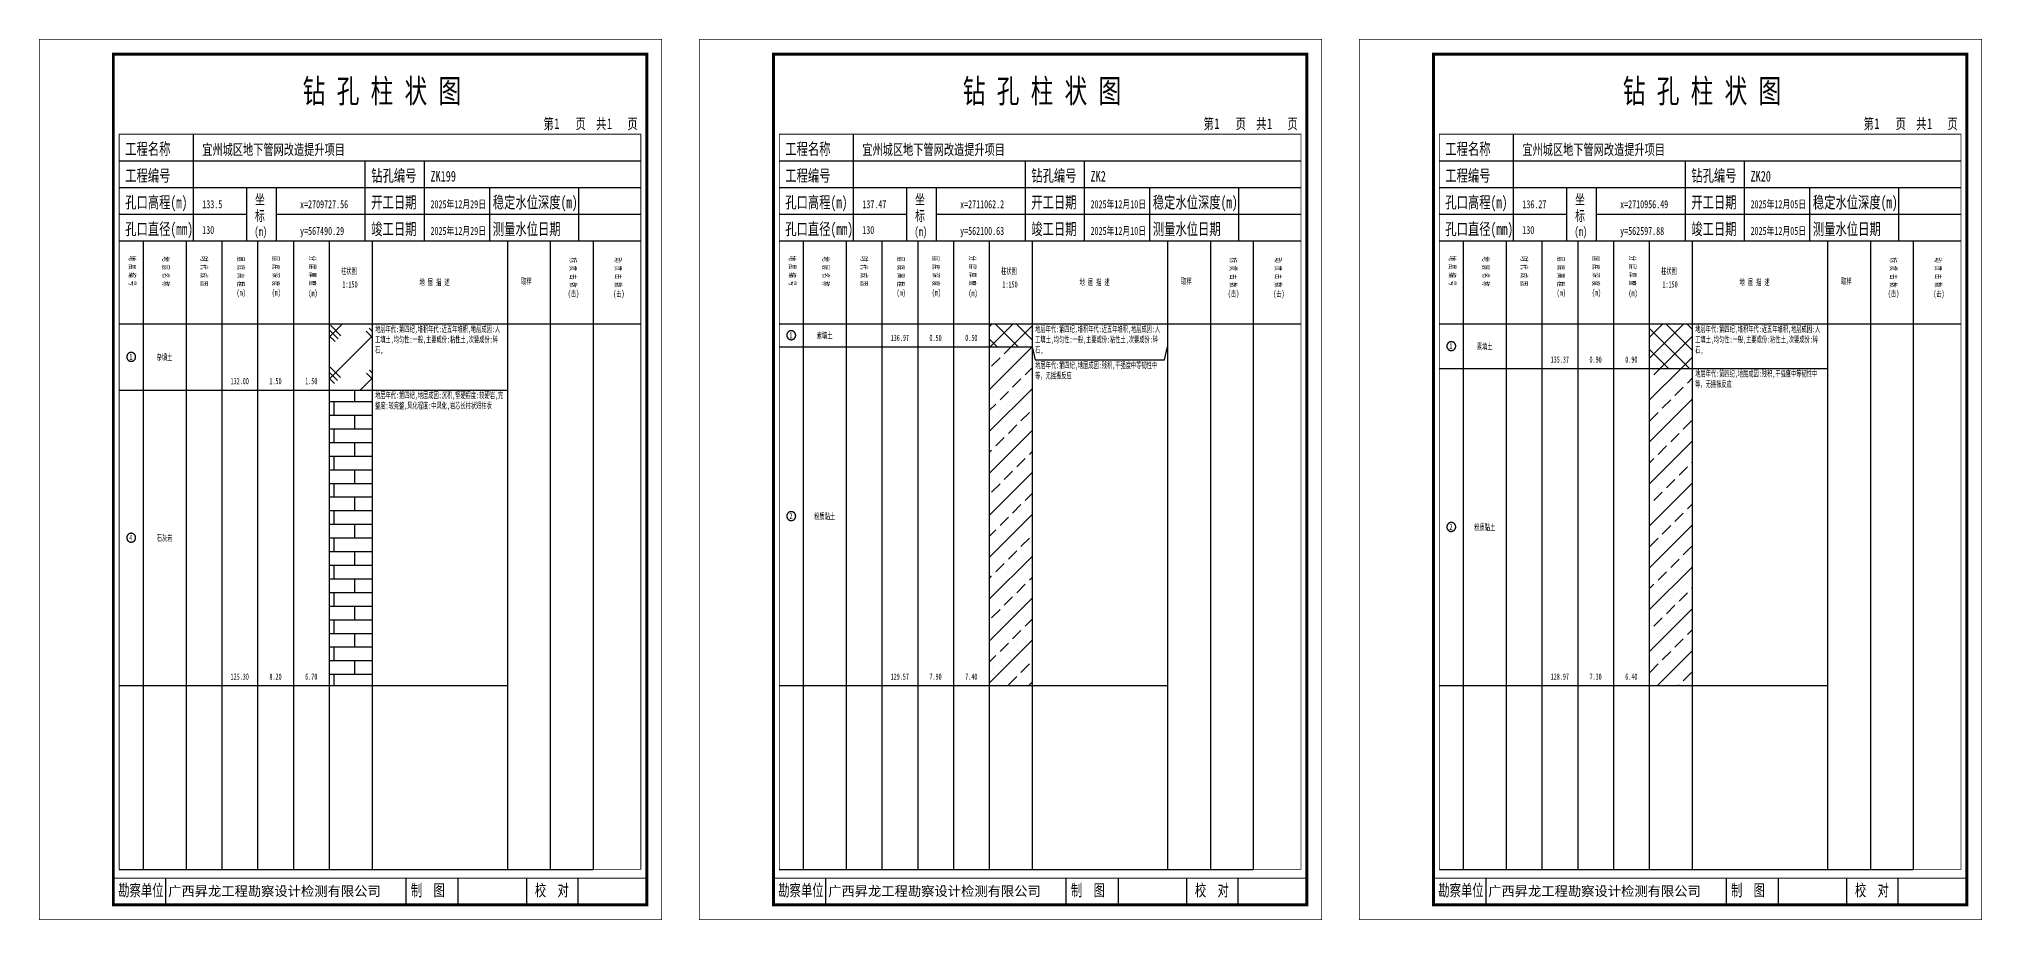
# Model space of a CAD drawing. Header units: millimetres. Extents: x 0 to 2711117, y 0 to 567555.
# Drawn here: x 46541 to 47197, y 0 to 297 of the extents above; entities that cross this region are included whole.
import ezdxf
from ezdxf.enums import TextEntityAlignment as Align

# ---------------------------------------------------------------- set-up
doc = ezdxf.new("R2010")
doc.units = ezdxf.units.MM
doc.layers.add('GICAD_POU_TEXTS', color=7, linetype='Continuous')
doc.layers.add('勘察点图例', color=7, linetype='Continuous')
doc.styles.add('HEAD_FONT', font='simfang.ttf', dxfattribs={"width": 0.6})
doc.styles.add('HEAD_FONT2', font='simfang.ttf', dxfattribs={"width": 0.6})
doc.styles.add('HT', font='simhei.ttf')
doc.styles.add('LZ_FONT', font='simfang.ttf', dxfattribs={"width": 0.7, "height": 8})
doc.styles.add('成果图图块', font='simfang.ttf', dxfattribs={"height": 2.5})
doc.styles.add('成果图表体', font='simfang.ttf', dxfattribs={"width": 0.6, "height": 2.1})
pattern_1 = [(45, (0, 0), (-3.5355339, 3.5355339), []), (135, (0, 0), (-3.5355339, -3.5355339), [])]
pattern_2 = [(45, (0, 0), (-7.0710678, 7.0710678), []), (45, (7.071, 0), (-7.0710678, 7.0710678), [4, -2])]

# ---------------------------------------------------------------- blocks, each defined once
blk = doc.blocks.new('ZK199')
for p, q in [((52, 229), (52, 265)), ((27, 256), (203, 256)), ((110, 229), (110, 256)), ((130, 229), (130, 256)), ((27, 247), (203, 247)), ((70, 229), (70, 247)), ((80, 229), (80, 247)), ((152, 229), (152, 247)), ((182, 229), (182, 247)), ((27, 238), (70, 238)), ((80, 238), (203, 238)), ((27, 229), (35.05, 229)), ((35.05, 229), (35.05, 17)), ((35.05, 229), (49.53, 229)), ((49.53, 229), (49.53, 17)), ((49.53, 229), (61.6, 229)), ((61.6, 229), (61.6, 17)), ((61.6, 229), (73.68, 229)), ((73.68, 229), (73.68, 17)), ((73.68, 229), (85.75, 229)), ((85.75, 229), (85.75, 17)), ((85.75, 229), (97.82, 229)), ((97.82, 229), (97.82, 17)), ((97.82, 229), (112.3, 229)), ((112.3, 229), (112.3, 17)), ((112.3, 229), (157.93, 229)), ((157.93, 229), (157.93, 17)), ((157.93, 229), (172.42, 229)), ((172.42, 229), (172.42, 17)), ((172.42, 229), (186.9, 229)), ((186.9, 229), (186.9, 17)), ((186.9, 229), (203, 229)), ((27, 201), (203, 201)), ((27, 17), (35.05, 17)), ((35.05, 17), (49.53, 17)), ((42.74, 4.95), (42.74, 13.95)), ((42.74, 4.95), (42.74, 13.95)), ((49.53, 17), (61.6, 17)), ((61.6, 17), (73.68, 17)), ((73.68, 17), (85.75, 17)), ((85.75, 17), (97.82, 17)), ((97.82, 17), (112.3, 17)), ((112.3, 17), (157.93, 17)), ((123.83, 4.95), (123.83, 13.95)), ((141.38, 4.95), (141.38, 13.95)), ((157.93, 17), (172.42, 17)), ((164.48, 4.95), (164.48, 13.95)), ((172.42, 17), (186.9, 17)), ((181.84, 4.95), (181.84, 13.95)), ((181.84, 4.95), (181.84, 13.95))]:
    blk.add_line(p, q)
for points, const_width in [([(0, 0), (210, 0), (210, 297), (0, 297)], 0.25), ([(25, 5), (205, 5), (205, 292), (25, 292)], 1), ([(27, 265), (203, 265), (203, 17), (27, 17)], 0.3)]:
    blk.add_lwpolyline(points, close=True, dxfattribs=dict(const_width=const_width))
at = {"const_width": 0.3}
for points in [[(27, 229), (203, 229)], [(25, 14), (205, 14)]]:
    blk.add_lwpolyline(points, dxfattribs=at)
at = {"style": 'LZ_FONT', "width": 0.7}
for s, height, p in [('钻 孔 柱 状 图', 8, (88.9, 275.54)), ('第', 3.6, (170.12, 266.7)), ('1', 3.6, (173.78, 266.75)), ('页', 3.6, (180.96, 266.7)), ('共', 3.6, (187.88, 266.7)), ('1', 3.6, (191.54, 266.7)), ('页', 3.6, (198.44, 266.7)), ('工程名称', 4, (29, 258)), ('宜州城区地下管网改造提升项目', 3.6, (55, 258)), ('工程编号', 4, (29, 249)), ('钻孔编号', 4, (112, 249)), ('ZK199', 3.6, (132, 249)), ('孔口高程(m)', 4, (29, 240)), ('133.5', 2.7, (55, 240)), ('坐', 3.5, (72.79, 241.24)), ('x=2709727.56', 2.7, (88, 240)), ('开工日期', 4, (112, 240)), ('2025年12月29日', 2.7, (132, 240)), ('稳定水位深度(m)', 4, (153, 240)), ('标', 3.5, (72.79, 235.7)), ('孔口直径(mm)', 4, (29, 231)), ('130', 2.7, (54.98, 231.31)), ('(m) ', 3, (72.59, 230.65)), ('y=567490.29', 2.7, (88, 231)), ('竣工日期', 4, (112, 231)), ('2025年12月29日', 2.7, (132, 231)), ('测量水位日期', 4, (153, 231)), ('勘察单位', 4, (26.65, 7.95)), ('制  图', 4, (125.4, 7.95)), ('校  对', 4, (167.22, 7.95))]:
    blk.add_text(s, height=height, dxfattribs=at).set_placement(p)
at = {"style": 'HT'}
blk.add_text('广西昇龙工程勘察设计检测有限公司', height=3.2865, dxfattribs=at).set_placement((43.48, 8.02))
at = {"char_height": 2.1, "width": 22.806, "attachment_point": 1, "rotation": 270, "style": 'HEAD_FONT'}
for s, insert in [('地 层 编 号', (32.46, 223.92)), ('地 层 名 称', (43.79, 223.76)), ('时 代 成 因', (56.67, 223.83)), ('层 底 高 程', (69.07, 223.71)), ('层 底 深 度', (80.9, 223.91)), ('分 层 厚 度', (93.26, 224.01)), ('标 贯 击 数', (181.21, 223.37)), ('动 贯 击 数', (196.38, 223.43))]:
    blk.add_mtext(s, dxfattribs=dict(at, insert=insert))
at = {"char_height": 2.1, "attachment_point": 1}
for s, insert, width, style in [('柱状图', (101.82, 219.87), 7.855, 'HEAD_FONT2'), ('地 层 描 述', (128.29, 216.11), 22.0781, 'HEAD_FONT2'), ('取样', (162.58, 216.44), 7.855, 'HEAD_FONT2'), ('(m)', (66.58, 212.56), 4.7944, 'HEAD_FONT'), ('(m)', (78.47, 212.61), 4.7944, 'HEAD_FONT'), ('(m)', (90.81, 212.43), 4.7944, 'HEAD_FONT'), ('1:150', (102.26, 215.36), 6.9223, 'HEAD_FONT2'), ('(击)', (178.33, 212.31), 7.855, 'HEAD_FONT2'), ('(击)', (193.64, 212.22), 7.855, 'HEAD_FONT2')]:
    blk.add_mtext(s, dxfattribs=dict(at, insert=insert, width=width, style=style))
blk = doc.blocks.new('ZK199_0')
at = {"color": 7}
blk.add_polyline3d([(-1.5, 0.02, 0), (-1.5, -0.06, 0), (-1.49, -0.13, 0), (-1.48, -0.2, 0), (-1.47, -0.28, 0), (-1.46, -0.35, 0), (-1.44, -0.42, 0), (-1.41, -0.49, 0), (-1.39, -0.56, 0), (-1.36, -0.63, 0), (-1.32, -0.69, 0), (-1.29, -0.76, 0), (-1.25, -0.82, 0), (-1.2, -0.88, 0), (-1.16, -0.94, 0), (-1.11, -0.99, 0), (-1.06, -1.04, 0), (-1.01, -1.1, 0), (-0.95, -1.14, 0), (-0.89, -1.19, 0), (-0.83, -1.23, 0), (-0.77, -1.27, 0), (-0.71, -1.31, 0), (-0.64, -1.34, 0), (-0.57, -1.37, 0), (-0.51, -1.4, 0), (-0.44, -1.42, 0), (-0.36, -1.44, 0), (-0.29, -1.46, 0), (-0.22, -1.47, 0), (-0.15, -1.48, 0), (-0.07, -1.48, 0), (0, -1.48, 0), (0.07, -1.48, 0), (0.15, -1.48, 0), (0.22, -1.47, 0), (0.29, -1.46, 0), (0.36, -1.44, 0), (0.44, -1.42, 0), (0.51, -1.4, 0), (0.57, -1.37, 0), (0.64, -1.34, 0), (0.71, -1.31, 0), (0.77, -1.27, 0), (0.83, -1.23, 0), (0.89, -1.19, 0), (0.95, -1.14, 0), (1.01, -1.1, 0), (1.06, -1.04, 0), (1.11, -0.99, 0), (1.16, -0.94, 0), (1.2, -0.88, 0), (1.25, -0.82, 0), (1.29, -0.76, 0), (1.32, -0.69, 0), (1.36, -0.63, 0), (1.39, -0.56, 0), (1.41, -0.49, 0), (1.44, -0.42, 0), (1.46, -0.35, 0), (1.47, -0.28, 0), (1.48, -0.2, 0), (1.49, -0.13, 0), (1.5, -0.06, 0), (1.5, 0.02, 0), (1.5, 0.09, 0), (1.49, 0.16, 0), (1.48, 0.24, 0), (1.47, 0.31, 0), (1.46, 0.38, 0), (1.44, 0.45, 0), (1.41, 0.52, 0), (1.39, 0.59, 0), (1.36, 0.66, 0), (1.32, 0.72, 0), (1.29, 0.79, 0), (1.25, 0.85, 0), (1.2, 0.91, 0), (1.16, 0.97, 0), (1.11, 1.02, 0), (1.06, 1.08, 0), (1.01, 1.13, 0), (0.95, 1.18, 0), (0.89, 1.22, 0), (0.83, 1.26, 0), (0.77, 1.3, 0), (0.71, 1.34, 0), (0.64, 1.37, 0), (0.57, 1.4, 0), (0.51, 1.43, 0), (0.44, 1.45, 0), (0.36, 1.47, 0), (0.29, 1.49, 0), (0.22, 1.5, 0), (0.15, 1.51, 0), (0.07, 1.51, 0), (0, 1.52, 0), (-0.07, 1.51, 0), (-0.15, 1.51, 0), (-0.22, 1.5, 0), (-0.29, 1.49, 0), (-0.36, 1.47, 0), (-0.44, 1.45, 0), (-0.51, 1.43, 0), (-0.57, 1.4, 0), (-0.64, 1.37, 0), (-0.71, 1.34, 0), (-0.77, 1.3, 0), (-0.83, 1.26, 0), (-0.89, 1.22, 0), (-0.95, 1.18, 0), (-1.01, 1.13, 0), (-1.06, 1.08, 0), (-1.11, 1.02, 0), (-1.16, 0.97, 0), (-1.2, 0.91, 0), (-1.25, 0.85, 0), (-1.29, 0.79, 0), (-1.32, 0.72, 0), (-1.36, 0.66, 0), (-1.39, 0.59, 0), (-1.41, 0.52, 0), (-1.44, 0.45, 0), (-1.46, 0.38, 0), (-1.47, 0.31, 0), (-1.48, 0.24, 0), (-1.49, 0.16, 0), (-1.5, 0.09, 0), (-1.5, 0.02, 0)], dxfattribs=at)
at = {"layer": 'GICAD_POU_TEXTS', "color": 7, "style": '成果图图块', "width": 0.7}
blk.add_text('1', height=2, dxfattribs=at).set_placement((-0.09, -0.99), align=Align.CENTER)
blk = doc.blocks.new('ZK199_1')
at = {"color": 7}
blk.add_polyline3d([(-1.5, 0.02, 0), (-1.5, -0.06, 0), (-1.49, -0.13, 0), (-1.48, -0.2, 0), (-1.47, -0.28, 0), (-1.46, -0.35, 0), (-1.44, -0.42, 0), (-1.41, -0.49, 0), (-1.39, -0.56, 0), (-1.36, -0.63, 0), (-1.32, -0.69, 0), (-1.29, -0.76, 0), (-1.25, -0.82, 0), (-1.2, -0.88, 0), (-1.16, -0.94, 0), (-1.11, -0.99, 0), (-1.06, -1.04, 0), (-1.01, -1.1, 0), (-0.95, -1.14, 0), (-0.89, -1.19, 0), (-0.83, -1.23, 0), (-0.77, -1.27, 0), (-0.71, -1.31, 0), (-0.64, -1.34, 0), (-0.57, -1.37, 0), (-0.51, -1.4, 0), (-0.44, -1.42, 0), (-0.36, -1.44, 0), (-0.29, -1.46, 0), (-0.22, -1.47, 0), (-0.15, -1.48, 0), (-0.07, -1.48, 0), (0, -1.48, 0), (0.07, -1.48, 0), (0.15, -1.48, 0), (0.22, -1.47, 0), (0.29, -1.46, 0), (0.36, -1.44, 0), (0.44, -1.42, 0), (0.51, -1.4, 0), (0.57, -1.37, 0), (0.64, -1.34, 0), (0.71, -1.31, 0), (0.77, -1.27, 0), (0.83, -1.23, 0), (0.89, -1.19, 0), (0.95, -1.14, 0), (1.01, -1.1, 0), (1.06, -1.04, 0), (1.11, -0.99, 0), (1.16, -0.94, 0), (1.2, -0.88, 0), (1.25, -0.82, 0), (1.29, -0.76, 0), (1.32, -0.69, 0), (1.36, -0.63, 0), (1.39, -0.56, 0), (1.41, -0.49, 0), (1.44, -0.42, 0), (1.46, -0.35, 0), (1.47, -0.28, 0), (1.48, -0.2, 0), (1.49, -0.13, 0), (1.5, -0.06, 0), (1.5, 0.02, 0), (1.5, 0.09, 0), (1.49, 0.16, 0), (1.48, 0.24, 0), (1.47, 0.31, 0), (1.46, 0.38, 0), (1.44, 0.45, 0), (1.41, 0.52, 0), (1.39, 0.59, 0), (1.36, 0.66, 0), (1.32, 0.72, 0), (1.29, 0.79, 0), (1.25, 0.85, 0), (1.2, 0.91, 0), (1.16, 0.97, 0), (1.11, 1.02, 0), (1.06, 1.08, 0), (1.01, 1.13, 0), (0.95, 1.18, 0), (0.89, 1.22, 0), (0.83, 1.26, 0), (0.77, 1.3, 0), (0.71, 1.34, 0), (0.64, 1.37, 0), (0.57, 1.4, 0), (0.51, 1.43, 0), (0.44, 1.45, 0), (0.36, 1.47, 0), (0.29, 1.49, 0), (0.22, 1.5, 0), (0.15, 1.51, 0), (0.07, 1.51, 0), (0, 1.52, 0), (-0.07, 1.51, 0), (-0.15, 1.51, 0), (-0.22, 1.5, 0), (-0.29, 1.49, 0), (-0.36, 1.47, 0), (-0.44, 1.45, 0), (-0.51, 1.43, 0), (-0.57, 1.4, 0), (-0.64, 1.37, 0), (-0.71, 1.34, 0), (-0.77, 1.3, 0), (-0.83, 1.26, 0), (-0.89, 1.22, 0), (-0.95, 1.18, 0), (-1.01, 1.13, 0), (-1.06, 1.08, 0), (-1.11, 1.02, 0), (-1.16, 0.97, 0), (-1.2, 0.91, 0), (-1.25, 0.85, 0), (-1.29, 0.79, 0), (-1.32, 0.72, 0), (-1.36, 0.66, 0), (-1.39, 0.59, 0), (-1.41, 0.52, 0), (-1.44, 0.45, 0), (-1.46, 0.38, 0), (-1.47, 0.31, 0), (-1.48, 0.24, 0), (-1.49, 0.16, 0), (-1.5, 0.09, 0), (-1.5, 0.02, 0)], dxfattribs=at)
at = {"layer": 'GICAD_POU_TEXTS', "color": 7, "style": '成果图图块', "width": 0.7}
blk.add_text('4', height=2, dxfattribs=at).set_placement((-0.09, -0.99), align=Align.CENTER)
blk = doc.blocks.new('ZK2')
for p, q in [((52, 229), (52, 265)), ((27, 256), (203, 256)), ((110, 229), (110, 256)), ((130, 229), (130, 256)), ((27, 247), (203, 247)), ((70, 229), (70, 247)), ((80, 229), (80, 247)), ((152, 229), (152, 247)), ((182, 229), (182, 247)), ((27, 238), (70, 238)), ((80, 238), (203, 238)), ((27, 229), (35.05, 229)), ((35.05, 229), (35.05, 17)), ((35.05, 229), (49.53, 229)), ((49.53, 229), (49.53, 17)), ((49.53, 229), (61.6, 229)), ((61.6, 229), (61.6, 17)), ((61.6, 229), (73.68, 229)), ((73.68, 229), (73.68, 17)), ((73.68, 229), (85.75, 229)), ((85.75, 229), (85.75, 17)), ((85.75, 229), (97.82, 229)), ((97.82, 229), (97.82, 17)), ((97.82, 229), (112.3, 229)), ((112.3, 229), (112.3, 17)), ((112.3, 229), (157.93, 229)), ((157.93, 229), (157.93, 17)), ((157.93, 229), (172.42, 229)), ((172.42, 229), (172.42, 17)), ((172.42, 229), (186.9, 229)), ((186.9, 229), (186.9, 17)), ((186.9, 229), (203, 229)), ((27, 201), (203, 201)), ((27, 17), (35.05, 17)), ((35.05, 17), (49.53, 17)), ((42.74, 4.95), (42.74, 13.95)), ((42.74, 4.95), (42.74, 13.95)), ((49.53, 17), (61.6, 17)), ((61.6, 17), (73.68, 17)), ((73.68, 17), (85.75, 17)), ((85.75, 17), (97.82, 17)), ((97.82, 17), (112.3, 17)), ((112.3, 17), (157.93, 17)), ((123.83, 4.95), (123.83, 13.95)), ((141.38, 4.95), (141.38, 13.95)), ((157.93, 17), (172.42, 17)), ((164.48, 4.95), (164.48, 13.95)), ((172.42, 17), (186.9, 17)), ((181.84, 4.95), (181.84, 13.95)), ((181.84, 4.95), (181.84, 13.95))]:
    blk.add_line(p, q)
for points, const_width in [([(0, 0), (210, 0), (210, 297), (0, 297)], 0.25), ([(25, 5), (205, 5), (205, 292), (25, 292)], 1), ([(27, 265), (203, 265), (203, 17), (27, 17)], 0.3)]:
    blk.add_lwpolyline(points, close=True, dxfattribs=dict(const_width=const_width))
at = {"const_width": 0.3}
for points in [[(27, 229), (203, 229)], [(25, 14), (205, 14)]]:
    blk.add_lwpolyline(points, dxfattribs=at)
at = {"style": 'LZ_FONT', "width": 0.7}
for s, height, p in [('钻 孔 柱 状 图', 8, (88.9, 275.54)), ('第', 3.6, (170.12, 266.7)), ('1', 3.6, (173.78, 266.75)), ('页', 3.6, (180.96, 266.7)), ('共', 3.6, (187.88, 266.7)), ('1', 3.6, (191.54, 266.7)), ('页', 3.6, (198.44, 266.7)), ('工程名称', 4, (29, 258)), ('宜州城区地下管网改造提升项目', 3.6, (55, 258)), ('工程编号', 4, (29, 249)), ('钻孔编号', 4, (112, 249)), ('ZK2', 3.6, (132, 249)), ('孔口高程(m)', 4, (29, 240)), ('137.47', 2.7, (55, 240)), ('坐', 3.5, (72.79, 241.24)), ('x=2711062.2', 2.7, (88, 240)), ('开工日期', 4, (112, 240)), ('2025年12月10日', 2.7, (132, 240)), ('稳定水位深度(m)', 4, (153, 240)), ('标', 3.5, (72.79, 235.7)), ('孔口直径(mm)', 4, (29, 231)), ('130', 2.7, (54.98, 231.31)), ('(m) ', 3, (72.59, 230.65)), ('y=562100.63', 2.7, (88, 231)), ('竣工日期', 4, (112, 231)), ('2025年12月10日', 2.7, (132, 231)), ('测量水位日期', 4, (153, 231)), ('勘察单位', 4, (26.65, 7.95)), ('制  图', 4, (125.4, 7.95)), ('校  对', 4, (167.22, 7.95))]:
    blk.add_text(s, height=height, dxfattribs=at).set_placement(p)
at = {"style": 'HT'}
blk.add_text('广西昇龙工程勘察设计检测有限公司', height=3.2865, dxfattribs=at).set_placement((43.48, 8.02))
at = {"char_height": 2.1, "width": 22.806, "attachment_point": 1, "rotation": 270, "style": 'HEAD_FONT'}
for s, insert in [('地 层 编 号', (32.46, 223.92)), ('地 层 名 称', (43.79, 223.76)), ('时 代 成 因', (56.67, 223.83)), ('层 底 高 程', (69.07, 223.71)), ('层 底 深 度', (80.9, 223.91)), ('分 层 厚 度', (93.26, 224.01)), ('标 贯 击 数', (181.21, 223.37)), ('动 贯 击 数', (196.38, 223.43))]:
    blk.add_mtext(s, dxfattribs=dict(at, insert=insert))
at = {"char_height": 2.1, "attachment_point": 1}
for s, insert, width, style in [('柱状图', (101.82, 219.87), 7.855, 'HEAD_FONT2'), ('地 层 描 述', (128.29, 216.11), 22.0781, 'HEAD_FONT2'), ('取样', (162.58, 216.44), 7.855, 'HEAD_FONT2'), ('(m)', (66.58, 212.56), 4.7944, 'HEAD_FONT'), ('(m)', (78.47, 212.61), 4.7944, 'HEAD_FONT'), ('(m)', (90.81, 212.43), 4.7944, 'HEAD_FONT'), ('1:150', (102.26, 215.36), 6.9223, 'HEAD_FONT2'), ('(击)', (178.33, 212.31), 7.855, 'HEAD_FONT2'), ('(击)', (193.64, 212.22), 7.855, 'HEAD_FONT2')]:
    blk.add_mtext(s, dxfattribs=dict(at, insert=insert, width=width, style=style))
blk = doc.blocks.new('ZK2_0')
at = {"color": 7}
blk.add_polyline3d([(-1.5, 0.02, 0), (-1.5, -0.06, 0), (-1.49, -0.13, 0), (-1.48, -0.2, 0), (-1.47, -0.28, 0), (-1.46, -0.35, 0), (-1.44, -0.42, 0), (-1.41, -0.49, 0), (-1.39, -0.56, 0), (-1.36, -0.63, 0), (-1.32, -0.69, 0), (-1.29, -0.76, 0), (-1.25, -0.82, 0), (-1.2, -0.88, 0), (-1.16, -0.94, 0), (-1.11, -0.99, 0), (-1.06, -1.04, 0), (-1.01, -1.1, 0), (-0.95, -1.14, 0), (-0.89, -1.19, 0), (-0.83, -1.23, 0), (-0.77, -1.27, 0), (-0.71, -1.31, 0), (-0.64, -1.34, 0), (-0.57, -1.37, 0), (-0.51, -1.4, 0), (-0.44, -1.42, 0), (-0.36, -1.44, 0), (-0.29, -1.46, 0), (-0.22, -1.47, 0), (-0.15, -1.48, 0), (-0.07, -1.48, 0), (0, -1.48, 0), (0.07, -1.48, 0), (0.15, -1.48, 0), (0.22, -1.47, 0), (0.29, -1.46, 0), (0.36, -1.44, 0), (0.44, -1.42, 0), (0.51, -1.4, 0), (0.57, -1.37, 0), (0.64, -1.34, 0), (0.71, -1.31, 0), (0.77, -1.27, 0), (0.83, -1.23, 0), (0.89, -1.19, 0), (0.95, -1.14, 0), (1.01, -1.1, 0), (1.06, -1.04, 0), (1.11, -0.99, 0), (1.16, -0.94, 0), (1.2, -0.88, 0), (1.25, -0.82, 0), (1.29, -0.76, 0), (1.32, -0.69, 0), (1.36, -0.63, 0), (1.39, -0.56, 0), (1.41, -0.49, 0), (1.44, -0.42, 0), (1.46, -0.35, 0), (1.47, -0.28, 0), (1.48, -0.2, 0), (1.49, -0.13, 0), (1.5, -0.06, 0), (1.5, 0.02, 0), (1.5, 0.09, 0), (1.49, 0.16, 0), (1.48, 0.24, 0), (1.47, 0.31, 0), (1.46, 0.38, 0), (1.44, 0.45, 0), (1.41, 0.52, 0), (1.39, 0.59, 0), (1.36, 0.66, 0), (1.32, 0.72, 0), (1.29, 0.79, 0), (1.25, 0.85, 0), (1.2, 0.91, 0), (1.16, 0.97, 0), (1.11, 1.02, 0), (1.06, 1.08, 0), (1.01, 1.13, 0), (0.95, 1.18, 0), (0.89, 1.22, 0), (0.83, 1.26, 0), (0.77, 1.3, 0), (0.71, 1.34, 0), (0.64, 1.37, 0), (0.57, 1.4, 0), (0.51, 1.43, 0), (0.44, 1.45, 0), (0.36, 1.47, 0), (0.29, 1.49, 0), (0.22, 1.5, 0), (0.15, 1.51, 0), (0.07, 1.51, 0), (0, 1.52, 0), (-0.07, 1.51, 0), (-0.15, 1.51, 0), (-0.22, 1.5, 0), (-0.29, 1.49, 0), (-0.36, 1.47, 0), (-0.44, 1.45, 0), (-0.51, 1.43, 0), (-0.57, 1.4, 0), (-0.64, 1.37, 0), (-0.71, 1.34, 0), (-0.77, 1.3, 0), (-0.83, 1.26, 0), (-0.89, 1.22, 0), (-0.95, 1.18, 0), (-1.01, 1.13, 0), (-1.06, 1.08, 0), (-1.11, 1.02, 0), (-1.16, 0.97, 0), (-1.2, 0.91, 0), (-1.25, 0.85, 0), (-1.29, 0.79, 0), (-1.32, 0.72, 0), (-1.36, 0.66, 0), (-1.39, 0.59, 0), (-1.41, 0.52, 0), (-1.44, 0.45, 0), (-1.46, 0.38, 0), (-1.47, 0.31, 0), (-1.48, 0.24, 0), (-1.49, 0.16, 0), (-1.5, 0.09, 0), (-1.5, 0.02, 0)], dxfattribs=at)
at = {"layer": 'GICAD_POU_TEXTS', "color": 7, "style": '成果图图块', "width": 0.7}
blk.add_text('1', height=2, dxfattribs=at).set_placement((-0.09, -0.99), align=Align.CENTER)
blk = doc.blocks.new('ZK2_1')
at = {"color": 7}
blk.add_polyline3d([(-1.5, 0.02, 0), (-1.5, -0.06, 0), (-1.49, -0.13, 0), (-1.48, -0.2, 0), (-1.47, -0.28, 0), (-1.46, -0.35, 0), (-1.44, -0.42, 0), (-1.41, -0.49, 0), (-1.39, -0.56, 0), (-1.36, -0.63, 0), (-1.32, -0.69, 0), (-1.29, -0.76, 0), (-1.25, -0.82, 0), (-1.2, -0.88, 0), (-1.16, -0.94, 0), (-1.11, -0.99, 0), (-1.06, -1.04, 0), (-1.01, -1.1, 0), (-0.95, -1.14, 0), (-0.89, -1.19, 0), (-0.83, -1.23, 0), (-0.77, -1.27, 0), (-0.71, -1.31, 0), (-0.64, -1.34, 0), (-0.57, -1.37, 0), (-0.51, -1.4, 0), (-0.44, -1.42, 0), (-0.36, -1.44, 0), (-0.29, -1.46, 0), (-0.22, -1.47, 0), (-0.15, -1.48, 0), (-0.07, -1.48, 0), (0, -1.48, 0), (0.07, -1.48, 0), (0.15, -1.48, 0), (0.22, -1.47, 0), (0.29, -1.46, 0), (0.36, -1.44, 0), (0.44, -1.42, 0), (0.51, -1.4, 0), (0.57, -1.37, 0), (0.64, -1.34, 0), (0.71, -1.31, 0), (0.77, -1.27, 0), (0.83, -1.23, 0), (0.89, -1.19, 0), (0.95, -1.14, 0), (1.01, -1.1, 0), (1.06, -1.04, 0), (1.11, -0.99, 0), (1.16, -0.94, 0), (1.2, -0.88, 0), (1.25, -0.82, 0), (1.29, -0.76, 0), (1.32, -0.69, 0), (1.36, -0.63, 0), (1.39, -0.56, 0), (1.41, -0.49, 0), (1.44, -0.42, 0), (1.46, -0.35, 0), (1.47, -0.28, 0), (1.48, -0.2, 0), (1.49, -0.13, 0), (1.5, -0.06, 0), (1.5, 0.02, 0), (1.5, 0.09, 0), (1.49, 0.16, 0), (1.48, 0.24, 0), (1.47, 0.31, 0), (1.46, 0.38, 0), (1.44, 0.45, 0), (1.41, 0.52, 0), (1.39, 0.59, 0), (1.36, 0.66, 0), (1.32, 0.72, 0), (1.29, 0.79, 0), (1.25, 0.85, 0), (1.2, 0.91, 0), (1.16, 0.97, 0), (1.11, 1.02, 0), (1.06, 1.08, 0), (1.01, 1.13, 0), (0.95, 1.18, 0), (0.89, 1.22, 0), (0.83, 1.26, 0), (0.77, 1.3, 0), (0.71, 1.34, 0), (0.64, 1.37, 0), (0.57, 1.4, 0), (0.51, 1.43, 0), (0.44, 1.45, 0), (0.36, 1.47, 0), (0.29, 1.49, 0), (0.22, 1.5, 0), (0.15, 1.51, 0), (0.07, 1.51, 0), (0, 1.52, 0), (-0.07, 1.51, 0), (-0.15, 1.51, 0), (-0.22, 1.5, 0), (-0.29, 1.49, 0), (-0.36, 1.47, 0), (-0.44, 1.45, 0), (-0.51, 1.43, 0), (-0.57, 1.4, 0), (-0.64, 1.37, 0), (-0.71, 1.34, 0), (-0.77, 1.3, 0), (-0.83, 1.26, 0), (-0.89, 1.22, 0), (-0.95, 1.18, 0), (-1.01, 1.13, 0), (-1.06, 1.08, 0), (-1.11, 1.02, 0), (-1.16, 0.97, 0), (-1.2, 0.91, 0), (-1.25, 0.85, 0), (-1.29, 0.79, 0), (-1.32, 0.72, 0), (-1.36, 0.66, 0), (-1.39, 0.59, 0), (-1.41, 0.52, 0), (-1.44, 0.45, 0), (-1.46, 0.38, 0), (-1.47, 0.31, 0), (-1.48, 0.24, 0), (-1.49, 0.16, 0), (-1.5, 0.09, 0), (-1.5, 0.02, 0)], dxfattribs=at)
at = {"layer": 'GICAD_POU_TEXTS', "color": 7, "style": '成果图图块', "width": 0.7}
blk.add_text('2', height=2, dxfattribs=at).set_placement((-0.09, -0.99), align=Align.CENTER)
blk = doc.blocks.new('ZK20')
for p, q in [((52, 229), (52, 265)), ((27, 256), (203, 256)), ((110, 229), (110, 256)), ((130, 229), (130, 256)), ((27, 247), (203, 247)), ((70, 229), (70, 247)), ((80, 229), (80, 247)), ((152, 229), (152, 247)), ((182, 229), (182, 247)), ((27, 238), (70, 238)), ((80, 238), (203, 238)), ((27, 229), (35.05, 229)), ((35.05, 229), (35.05, 17)), ((35.05, 229), (49.53, 229)), ((49.53, 229), (49.53, 17)), ((49.53, 229), (61.6, 229)), ((61.6, 229), (61.6, 17)), ((61.6, 229), (73.68, 229)), ((73.68, 229), (73.68, 17)), ((73.68, 229), (85.75, 229)), ((85.75, 229), (85.75, 17)), ((85.75, 229), (97.82, 229)), ((97.82, 229), (97.82, 17)), ((97.82, 229), (112.3, 229)), ((112.3, 229), (112.3, 17)), ((112.3, 229), (157.93, 229)), ((157.93, 229), (157.93, 17)), ((157.93, 229), (172.42, 229)), ((172.42, 229), (172.42, 17)), ((172.42, 229), (186.9, 229)), ((186.9, 229), (186.9, 17)), ((186.9, 229), (203, 229)), ((27, 201), (203, 201)), ((27, 17), (35.05, 17)), ((35.05, 17), (49.53, 17)), ((42.74, 4.95), (42.74, 13.95)), ((42.74, 4.95), (42.74, 13.95)), ((49.53, 17), (61.6, 17)), ((61.6, 17), (73.68, 17)), ((73.68, 17), (85.75, 17)), ((85.75, 17), (97.82, 17)), ((97.82, 17), (112.3, 17)), ((112.3, 17), (157.93, 17)), ((123.83, 4.95), (123.83, 13.95)), ((141.38, 4.95), (141.38, 13.95)), ((157.93, 17), (172.42, 17)), ((164.48, 4.95), (164.48, 13.95)), ((172.42, 17), (186.9, 17)), ((181.84, 4.95), (181.84, 13.95)), ((181.84, 4.95), (181.84, 13.95))]:
    blk.add_line(p, q)
for points, const_width in [([(0, 0), (210, 0), (210, 297), (0, 297)], 0.25), ([(25, 5), (205, 5), (205, 292), (25, 292)], 1), ([(27, 265), (203, 265), (203, 17), (27, 17)], 0.3)]:
    blk.add_lwpolyline(points, close=True, dxfattribs=dict(const_width=const_width))
at = {"const_width": 0.3}
for points in [[(27, 229), (203, 229)], [(25, 14), (205, 14)]]:
    blk.add_lwpolyline(points, dxfattribs=at)
at = {"style": 'LZ_FONT', "width": 0.7}
for s, height, p in [('钻 孔 柱 状 图', 8, (88.9, 275.54)), ('第', 3.6, (170.12, 266.7)), ('1', 3.6, (173.78, 266.75)), ('页', 3.6, (180.96, 266.7)), ('共', 3.6, (187.88, 266.7)), ('1', 3.6, (191.54, 266.7)), ('页', 3.6, (198.44, 266.7)), ('工程名称', 4, (29, 258)), ('宜州城区地下管网改造提升项目', 3.6, (55, 258)), ('工程编号', 4, (29, 249)), ('钻孔编号', 4, (112, 249)), ('ZK20', 3.6, (132, 249)), ('孔口高程(m)', 4, (29, 240)), ('136.27', 2.7, (55, 240)), ('坐', 3.5, (72.79, 241.24)), ('x=2710956.49', 2.7, (88, 240)), ('开工日期', 4, (112, 240)), ('2025年12月05日', 2.7, (132, 240)), ('稳定水位深度(m)', 4, (153, 240)), ('标', 3.5, (72.79, 235.7)), ('孔口直径(mm)', 4, (29, 231)), ('130', 2.7, (54.98, 231.31)), ('(m) ', 3, (72.59, 230.65)), ('y=562597.88', 2.7, (88, 231)), ('竣工日期', 4, (112, 231)), ('2025年12月05日', 2.7, (132, 231)), ('测量水位日期', 4, (153, 231)), ('勘察单位', 4, (26.65, 7.95)), ('制  图', 4, (125.4, 7.95)), ('校  对', 4, (167.22, 7.95))]:
    blk.add_text(s, height=height, dxfattribs=at).set_placement(p)
at = {"style": 'HT'}
blk.add_text('广西昇龙工程勘察设计检测有限公司', height=3.2865, dxfattribs=at).set_placement((43.48, 8.02))
at = {"char_height": 2.1, "width": 22.806, "attachment_point": 1, "rotation": 270, "style": 'HEAD_FONT'}
for s, insert in [('地 层 编 号', (32.46, 223.92)), ('地 层 名 称', (43.79, 223.76)), ('时 代 成 因', (56.67, 223.83)), ('层 底 高 程', (69.07, 223.71)), ('层 底 深 度', (80.9, 223.91)), ('分 层 厚 度', (93.26, 224.01)), ('标 贯 击 数', (181.21, 223.37)), ('动 贯 击 数', (196.38, 223.43))]:
    blk.add_mtext(s, dxfattribs=dict(at, insert=insert))
at = {"char_height": 2.1, "attachment_point": 1}
for s, insert, width, style in [('柱状图', (101.82, 219.87), 7.855, 'HEAD_FONT2'), ('地 层 描 述', (128.29, 216.11), 22.0781, 'HEAD_FONT2'), ('取样', (162.58, 216.44), 7.855, 'HEAD_FONT2'), ('(m)', (66.58, 212.56), 4.7944, 'HEAD_FONT'), ('(m)', (78.47, 212.61), 4.7944, 'HEAD_FONT'), ('(m)', (90.81, 212.43), 4.7944, 'HEAD_FONT'), ('1:150', (102.26, 215.36), 6.9223, 'HEAD_FONT2'), ('(击)', (178.33, 212.31), 7.855, 'HEAD_FONT2'), ('(击)', (193.64, 212.22), 7.855, 'HEAD_FONT2')]:
    blk.add_mtext(s, dxfattribs=dict(at, insert=insert, width=width, style=style))
blk = doc.blocks.new('ZK20_0')
at = {"color": 7}
blk.add_polyline3d([(-1.5, 0.02, 0), (-1.5, -0.06, 0), (-1.49, -0.13, 0), (-1.48, -0.2, 0), (-1.47, -0.28, 0), (-1.46, -0.35, 0), (-1.44, -0.42, 0), (-1.41, -0.49, 0), (-1.39, -0.56, 0), (-1.36, -0.63, 0), (-1.32, -0.69, 0), (-1.29, -0.76, 0), (-1.25, -0.82, 0), (-1.2, -0.88, 0), (-1.16, -0.94, 0), (-1.11, -0.99, 0), (-1.06, -1.04, 0), (-1.01, -1.1, 0), (-0.95, -1.14, 0), (-0.89, -1.19, 0), (-0.83, -1.23, 0), (-0.77, -1.27, 0), (-0.71, -1.31, 0), (-0.64, -1.34, 0), (-0.57, -1.37, 0), (-0.51, -1.4, 0), (-0.44, -1.42, 0), (-0.36, -1.44, 0), (-0.29, -1.46, 0), (-0.22, -1.47, 0), (-0.15, -1.48, 0), (-0.07, -1.48, 0), (0, -1.48, 0), (0.07, -1.48, 0), (0.15, -1.48, 0), (0.22, -1.47, 0), (0.29, -1.46, 0), (0.36, -1.44, 0), (0.44, -1.42, 0), (0.51, -1.4, 0), (0.57, -1.37, 0), (0.64, -1.34, 0), (0.71, -1.31, 0), (0.77, -1.27, 0), (0.83, -1.23, 0), (0.89, -1.19, 0), (0.95, -1.14, 0), (1.01, -1.1, 0), (1.06, -1.04, 0), (1.11, -0.99, 0), (1.16, -0.94, 0), (1.2, -0.88, 0), (1.25, -0.82, 0), (1.29, -0.76, 0), (1.32, -0.69, 0), (1.36, -0.63, 0), (1.39, -0.56, 0), (1.41, -0.49, 0), (1.44, -0.42, 0), (1.46, -0.35, 0), (1.47, -0.28, 0), (1.48, -0.2, 0), (1.49, -0.13, 0), (1.5, -0.06, 0), (1.5, 0.02, 0), (1.5, 0.09, 0), (1.49, 0.16, 0), (1.48, 0.24, 0), (1.47, 0.31, 0), (1.46, 0.38, 0), (1.44, 0.45, 0), (1.41, 0.52, 0), (1.39, 0.59, 0), (1.36, 0.66, 0), (1.32, 0.72, 0), (1.29, 0.79, 0), (1.25, 0.85, 0), (1.2, 0.91, 0), (1.16, 0.97, 0), (1.11, 1.02, 0), (1.06, 1.08, 0), (1.01, 1.13, 0), (0.95, 1.18, 0), (0.89, 1.22, 0), (0.83, 1.26, 0), (0.77, 1.3, 0), (0.71, 1.34, 0), (0.64, 1.37, 0), (0.57, 1.4, 0), (0.51, 1.43, 0), (0.44, 1.45, 0), (0.36, 1.47, 0), (0.29, 1.49, 0), (0.22, 1.5, 0), (0.15, 1.51, 0), (0.07, 1.51, 0), (0, 1.52, 0), (-0.07, 1.51, 0), (-0.15, 1.51, 0), (-0.22, 1.5, 0), (-0.29, 1.49, 0), (-0.36, 1.47, 0), (-0.44, 1.45, 0), (-0.51, 1.43, 0), (-0.57, 1.4, 0), (-0.64, 1.37, 0), (-0.71, 1.34, 0), (-0.77, 1.3, 0), (-0.83, 1.26, 0), (-0.89, 1.22, 0), (-0.95, 1.18, 0), (-1.01, 1.13, 0), (-1.06, 1.08, 0), (-1.11, 1.02, 0), (-1.16, 0.97, 0), (-1.2, 0.91, 0), (-1.25, 0.85, 0), (-1.29, 0.79, 0), (-1.32, 0.72, 0), (-1.36, 0.66, 0), (-1.39, 0.59, 0), (-1.41, 0.52, 0), (-1.44, 0.45, 0), (-1.46, 0.38, 0), (-1.47, 0.31, 0), (-1.48, 0.24, 0), (-1.49, 0.16, 0), (-1.5, 0.09, 0), (-1.5, 0.02, 0)], dxfattribs=at)
at = {"layer": 'GICAD_POU_TEXTS', "color": 7, "style": '成果图图块', "width": 0.7}
blk.add_text('1', height=2, dxfattribs=at).set_placement((-0.09, -0.99), align=Align.CENTER)
blk = doc.blocks.new('ZK20_1')
at = {"color": 7}
blk.add_polyline3d([(-1.5, 0.02, 0), (-1.5, -0.06, 0), (-1.49, -0.13, 0), (-1.48, -0.2, 0), (-1.47, -0.28, 0), (-1.46, -0.35, 0), (-1.44, -0.42, 0), (-1.41, -0.49, 0), (-1.39, -0.56, 0), (-1.36, -0.63, 0), (-1.32, -0.69, 0), (-1.29, -0.76, 0), (-1.25, -0.82, 0), (-1.2, -0.88, 0), (-1.16, -0.94, 0), (-1.11, -0.99, 0), (-1.06, -1.04, 0), (-1.01, -1.1, 0), (-0.95, -1.14, 0), (-0.89, -1.19, 0), (-0.83, -1.23, 0), (-0.77, -1.27, 0), (-0.71, -1.31, 0), (-0.64, -1.34, 0), (-0.57, -1.37, 0), (-0.51, -1.4, 0), (-0.44, -1.42, 0), (-0.36, -1.44, 0), (-0.29, -1.46, 0), (-0.22, -1.47, 0), (-0.15, -1.48, 0), (-0.07, -1.48, 0), (0, -1.48, 0), (0.07, -1.48, 0), (0.15, -1.48, 0), (0.22, -1.47, 0), (0.29, -1.46, 0), (0.36, -1.44, 0), (0.44, -1.42, 0), (0.51, -1.4, 0), (0.57, -1.37, 0), (0.64, -1.34, 0), (0.71, -1.31, 0), (0.77, -1.27, 0), (0.83, -1.23, 0), (0.89, -1.19, 0), (0.95, -1.14, 0), (1.01, -1.1, 0), (1.06, -1.04, 0), (1.11, -0.99, 0), (1.16, -0.94, 0), (1.2, -0.88, 0), (1.25, -0.82, 0), (1.29, -0.76, 0), (1.32, -0.69, 0), (1.36, -0.63, 0), (1.39, -0.56, 0), (1.41, -0.49, 0), (1.44, -0.42, 0), (1.46, -0.35, 0), (1.47, -0.28, 0), (1.48, -0.2, 0), (1.49, -0.13, 0), (1.5, -0.06, 0), (1.5, 0.02, 0), (1.5, 0.09, 0), (1.49, 0.16, 0), (1.48, 0.24, 0), (1.47, 0.31, 0), (1.46, 0.38, 0), (1.44, 0.45, 0), (1.41, 0.52, 0), (1.39, 0.59, 0), (1.36, 0.66, 0), (1.32, 0.72, 0), (1.29, 0.79, 0), (1.25, 0.85, 0), (1.2, 0.91, 0), (1.16, 0.97, 0), (1.11, 1.02, 0), (1.06, 1.08, 0), (1.01, 1.13, 0), (0.95, 1.18, 0), (0.89, 1.22, 0), (0.83, 1.26, 0), (0.77, 1.3, 0), (0.71, 1.34, 0), (0.64, 1.37, 0), (0.57, 1.4, 0), (0.51, 1.43, 0), (0.44, 1.45, 0), (0.36, 1.47, 0), (0.29, 1.49, 0), (0.22, 1.5, 0), (0.15, 1.51, 0), (0.07, 1.51, 0), (0, 1.52, 0), (-0.07, 1.51, 0), (-0.15, 1.51, 0), (-0.22, 1.5, 0), (-0.29, 1.49, 0), (-0.36, 1.47, 0), (-0.44, 1.45, 0), (-0.51, 1.43, 0), (-0.57, 1.4, 0), (-0.64, 1.37, 0), (-0.71, 1.34, 0), (-0.77, 1.3, 0), (-0.83, 1.26, 0), (-0.89, 1.22, 0), (-0.95, 1.18, 0), (-1.01, 1.13, 0), (-1.06, 1.08, 0), (-1.11, 1.02, 0), (-1.16, 0.97, 0), (-1.2, 0.91, 0), (-1.25, 0.85, 0), (-1.29, 0.79, 0), (-1.32, 0.72, 0), (-1.36, 0.66, 0), (-1.39, 0.59, 0), (-1.41, 0.52, 0), (-1.44, 0.45, 0), (-1.46, 0.38, 0), (-1.47, 0.31, 0), (-1.48, 0.24, 0), (-1.49, 0.16, 0), (-1.5, 0.09, 0), (-1.5, 0.02, 0)], dxfattribs=at)
at = {"layer": 'GICAD_POU_TEXTS', "color": 7, "style": '成果图图块', "width": 0.7}
blk.add_text('2', height=2, dxfattribs=at).set_placement((-0.09, -0.99), align=Align.CENTER)

msp = doc.modelspace()

# ---------------------------------------------------------------- hatches: boundary and pattern name
at = {"layer": '勘察点图例'}
h = msp.add_hatch(dxfattribs=at)
h.set_pattern_fill('GKZTT', color=256, scale=0.5, style=0, pattern_type=2)
h.set_pattern_definition([(45, (0, 0), (-7.0710678, 7.0710678), []), (135, (2.5, -1), (-14.142136, -14.142136), [5, -15]), (135, (1.5, -2), (-14.142136, -14.142136), [5, -15]), (135, (0.5, -3), (-14.142136, -14.142136), [5, -15]), (135, (16.5, -1), (-14.142136, -14.142136), [5, -15]), (135, (15.5, -2), (-14.142136, -14.142136), [5, -15]), (135, (14.5, -3), (-14.142136, -14.142136), [5, -15])])
h.paths.add_polyline_path([(46639.3, 178.68), (46653.78, 178.68), (46653.78, 201), (46639.3, 201)])
h = msp.add_hatch(dxfattribs=at)
h.set_pattern_fill('GKSTT', color=256, scale=0.5, style=0, pattern_type=2)
h.set_pattern_definition(pattern_1)
h.paths.add_polyline_path([(46861.98, 193.28), (46876.47, 193.28), (46876.47, 201), (46861.98, 201)])
h = msp.add_hatch(dxfattribs=at)
h.set_pattern_fill('GKSTT', color=256, scale=0.5, style=0, pattern_type=2)
h.set_pattern_definition(pattern_1)
h.paths.add_polyline_path([(47084.67, 185.96), (47099.16, 185.96), (47099.16, 201), (47084.67, 201)])
h = msp.add_hatch(dxfattribs=at)
h.set_pattern_fill('GKFZNT', color=256, scale=0.5, style=0, pattern_type=2)
h.set_pattern_definition(pattern_2)
h.paths.add_polyline_path([(46861.98, 79), (46876.47, 79), (46876.47, 193.28), (46861.98, 193.28)])
h = msp.add_hatch(dxfattribs=at)
h.set_pattern_fill('GKFZNT', color=256, scale=0.5, style=0, pattern_type=2)
h.set_pattern_definition(pattern_2)
h.paths.add_polyline_path([(47084.67, 79), (47099.16, 79), (47099.16, 185.96), (47084.67, 185.96)])
h = msp.add_hatch(dxfattribs=at)
h.set_pattern_fill('GKSHY', color=256, scale=0.5, style=0, pattern_type=2)
h.set_pattern_definition([(0, (0, 0), (0, 4.6), []), (90, (0, 0), (-7, 4.6), [4.6, -4.6])])
h.paths.add_polyline_path([(46639.3, 79), (46653.78, 79), (46653.78, 178.68), (46639.3, 178.68)])

# ---------------------------------------------------------------- linework, layer by layer
for p, q in [((46791.17, 193.28), (46876.47, 193.28)), ((46876.47, 193.28), (46877.47, 188.81)), ((46921.1, 188.81), (46922.1, 193.28)), ((46877.47, 188.81), (46921.1, 188.81)), ((47013.85, 185.96), (47099.16, 185.96)), ((47099.16, 185.96), (47144.79, 185.96)), ((46568.48, 178.68), (46653.78, 178.68)), ((46653.78, 178.68), (46699.41, 178.68)), ((46568.48, 79), (46653.78, 79)), ((46653.78, 79), (46699.41, 79)), ((46791.17, 79), (46876.47, 79)), ((46876.47, 79), (46922.1, 79)), ((47013.85, 79), (47099.16, 79)), ((47099.16, 79), (47144.79, 79))]:
    msp.add_line(p, q, dxfattribs=at)

# ---------------------------------------------------------------- block references
for name, p in [('ZK199', (46541.48, 0)), ('ZK2', (46764.17, 0)), ('ZK20', (46986.85, 0)), ('ZK2_0', (46795.19, 197.14)), ('ZK199_0', (46572.5, 189.84)), ('ZK20_0', (47017.88, 193.48)), ('ZK2_1', (46795.19, 136.14)), ('ZK20_1', (47017.88, 132.48)), ('ZK199_1', (46572.5, 128.84))]:
    msp.add_blockref(name, p, dxfattribs=at)

# ---------------------------------------------------------------- texts
at = {"layer": '勘察点图例', "style": '成果图表体', "width": 0.6}
for s, p in [('素填土', (46806.46, 197.14)), ('136.97', (46831.81, 196.28)), ('0.50', (46843.88, 196.28)), ('0.50', (46855.95, 196.28)), ('杂填土', (46583.77, 189.84)), ('素填土', (47029.14, 193.48)), ('135.37', (47054.49, 188.96)), ('0.90', (47066.56, 188.96)), ('0.90', (47078.63, 188.96)), ('132.00', (46609.12, 181.68)), ('1.50', (46621.19, 181.68)), ('1.50', (46633.26, 181.68)), ('粉质黏土', (46806.46, 136.14)), ('粉质黏土', (47029.14, 132.48)), ('石灰岩', (46583.77, 128.84)), ('125.30', (46609.12, 82)), ('8.20', (46621.19, 82)), ('6.70', (46633.26, 82)), ('129.57', (46831.81, 82)), ('7.90', (46843.88, 82)), ('7.40', (46855.95, 82)), ('128.97', (47054.49, 82)), ('7.30', (47066.56, 82)), ('6.40', (47078.63, 82))]:
    msp.add_text(s, height=2.1, dxfattribs=at).set_placement(p, align=Align.MIDDLE)
at = {"layer": '勘察点图例', "char_height": 2.1, "width": 43.6296, "attachment_point": 1, "style": '成果图表体'}
for s, insert in [('地层年代:第四纪,堆积年代:近五年堆积,地层成因:人工填土,均匀性:一般,主要成份:粘性土,次要成份:碎石,', (46654.78, 200.3)), ('地层年代:第四纪,堆积年代:近五年堆积,地层成因:人工填土,均匀性:一般,主要成份:粘性土,次要成份:碎石,', (46877.47, 200.3)), ('地层年代:第四纪,堆积年代:近五年堆积,地层成因:人工填土,均匀性:一般,主要成份:粘性土,次要成份:碎石,', (47100.16, 200.3)), ('地层年代:第四纪,地层成因:残积,干强度中等韧性中等，无摇振反应', (46877.47, 188.11)), ('地层年代:第四纪,地层成因:残积,干强度中等韧性中等，无摇振反应', (47100.16, 185.26)), ('地层年代:第四纪,地层成因:沉积,坚硬程度:较硬岩,完整度:较完整,风化程度:中风化,岩芯长柱状短柱状', (46654.78, 177.98))]:
    msp.add_mtext(s, dxfattribs=dict(at, insert=insert))

doc.saveas('drawing.dxf')
